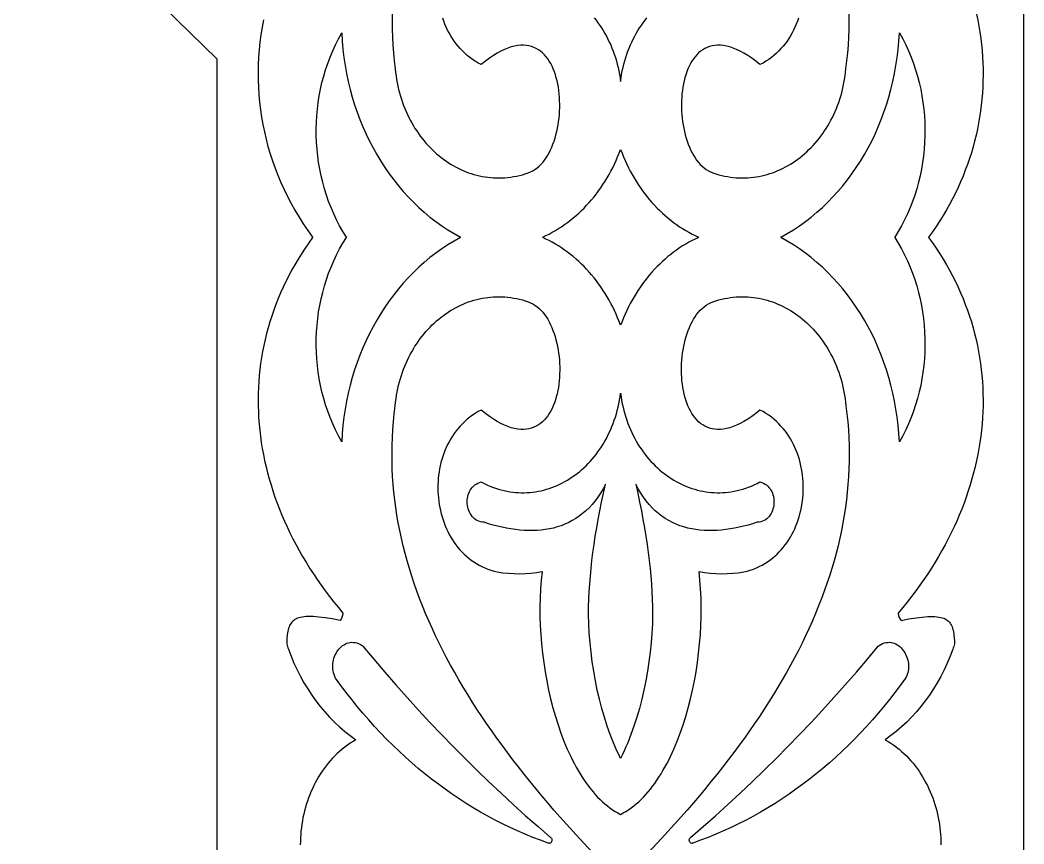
# Model space of a CAD drawing. Extents: x -335 to 335, y -262 to 262.
# Drawn here: x 185.4 to 285, y -60.1 to 21.5 of the extents above; entities that cross this region are included whole.
import ezdxf

# ---------------------------------------------------------------- set-up
doc = ezdxf.new("R2010")
doc.units = 0
doc.layers.add('LAYER_1', color=18, linetype='CONTINUOUS')

msp = doc.modelspace()

# ---------------------------------------------------------------- linework, layer by layer
at = {"layer": 'LAYER_1'}
for points in [[(185.59, 148.269), (119.669, 212.5), (-285, 212.5), (-285, -212.5), (285, -212.5), (285, 49.824), (192.783, 141.45)], [(-205, 132.5), (-205, -132.5), (205, -132.5), (205, 17.661), (87.139, 132.5)], [(217.797, -0.001), (217.807, 0.017), (217.461, 0.579), (217.136, 1.153), (216.832, 1.739), (216.549, 2.336), (216.288, 2.942), (216.048, 3.557), (215.829, 4.181), (215.631, 4.813), (215.455, 5.451), (215.3, 6.095), (215.166, 6.745), (215.054, 7.399), (214.963, 8.057), (214.894, 8.718), (214.846, 9.382), (214.82, 10.047), (214.815, 10.712), (214.832, 11.378), (214.87, 12.043), (214.93, 12.706), (215.012, 13.367), (215.115, 14.025), (215.24, 14.679), (215.387, 15.329), (215.555, 15.973), (215.745, 16.611), (215.957, 17.243), (216.191, 17.866), (216.447, 18.482), (216.725, 19.088), (217.024, 19.684), (217.346, 20.27), (217.396, 19.447), (217.469, 18.63), (217.566, 17.82), (217.687, 17.017), (217.83, 16.223), (217.996, 15.438), (218.184, 14.662), (218.395, 13.897), (218.626, 13.141), (218.879, 12.397), (219.153, 11.665), (219.447, 10.945), (219.762, 10.238), (220.096, 9.544), (220.45, 8.864), (220.823, 8.199), (221.215, 7.549), (221.625, 6.915), (222.054, 6.297), (222.5, 5.697), (222.963, 5.113), (223.444, 4.548), (223.942, 4.001), (224.456, 3.474), (224.985, 2.966), (225.531, 2.479), (226.092, 2.013), (226.668, 1.568), (227.259, 1.146), (227.864, 0.746), (228.483, 0.369), (229.116, 0.017), (229.086, -0.001), (229.116, -0.019), (228.483, -0.371), (227.864, -0.748), (227.259, -1.148), (226.668, -1.57), (226.092, -2.015), (225.531, -2.481), (224.985, -2.968), (224.456, -3.476), (223.942, -4.003), (223.444, -4.55), (222.963, -5.115), (222.5, -5.699), (222.054, -6.299), (221.625, -6.917), (221.215, -7.551), (220.823, -8.201), (220.45, -8.866), (220.096, -9.546), (219.762, -10.24), (219.447, -10.947), (219.153, -11.667), (218.879, -12.399), (218.626, -13.143), (218.395, -13.899), (218.184, -14.664), (217.996, -15.44), (217.83, -16.225), (217.687, -17.019), (217.566, -17.822), (217.469, -18.632), (217.396, -19.449), (217.346, -20.272), (217.024, -19.686), (216.725, -19.09), (216.447, -18.484), (216.191, -17.868), (215.957, -17.245), (215.745, -16.613), (215.555, -15.975), (215.387, -15.331), (215.24, -14.681), (215.115, -14.027), (215.012, -13.369), (214.93, -12.708), (214.87, -12.045), (214.832, -11.38), (214.815, -10.714), (214.82, -10.049), (214.846, -9.384), (214.894, -8.72), (214.963, -8.059), (215.054, -7.401), (215.166, -6.747), (215.3, -6.097), (215.455, -5.453), (215.631, -4.815), (215.829, -4.183), (216.048, -3.559), (216.288, -2.944), (216.549, -2.338), (216.832, -1.741), (217.136, -1.155), (217.461, -0.581), (217.807, -0.019)], [(260.914, -0.001), (260.884, 0.017), (261.517, 0.369), (262.136, 0.746), (262.741, 1.146), (263.332, 1.568), (263.908, 2.013), (264.469, 2.479), (265.015, 2.966), (265.544, 3.474), (266.058, 4.001), (266.556, 4.548), (267.037, 5.113), (267.5, 5.697), (267.946, 6.297), (268.375, 6.915), (268.785, 7.549), (269.177, 8.199), (269.55, 8.864), (269.904, 9.544), (270.238, 10.238), (270.553, 10.945), (270.847, 11.665), (271.121, 12.397), (271.374, 13.141), (271.605, 13.897), (271.816, 14.662), (272.004, 15.438), (272.17, 16.223), (272.313, 17.017), (272.434, 17.82), (272.531, 18.63), (272.604, 19.447), (272.654, 20.27), (272.976, 19.684), (273.275, 19.088), (273.553, 18.482), (273.809, 17.866), (274.043, 17.243), (274.255, 16.611), (274.445, 15.973), (274.613, 15.329), (274.76, 14.679), (274.885, 14.025), (274.988, 13.367), (275.07, 12.706), (275.13, 12.043), (275.168, 11.378), (275.185, 10.712), (275.18, 10.047), (275.154, 9.382), (275.106, 8.718), (275.037, 8.057), (274.946, 7.399), (274.834, 6.745), (274.7, 6.095), (274.545, 5.451), (274.369, 4.813), (274.171, 4.181), (273.952, 3.557), (273.712, 2.942), (273.451, 2.336), (273.168, 1.739), (272.864, 1.153), (272.539, 0.579), (272.193, 0.017), (272.203, -0.001), (272.193, -0.019), (272.539, -0.581), (272.864, -1.155), (273.168, -1.741), (273.451, -2.338), (273.712, -2.944), (273.952, -3.559), (274.171, -4.183), (274.369, -4.815), (274.545, -5.453), (274.7, -6.097), (274.834, -6.747), (274.946, -7.401), (275.037, -8.059), (275.106, -8.72), (275.154, -9.384), (275.18, -10.049), (275.185, -10.714), (275.168, -11.38), (275.13, -12.045), (275.07, -12.708), (274.988, -13.369), (274.885, -14.027), (274.76, -14.681), (274.613, -15.331), (274.445, -15.975), (274.255, -16.613), (274.043, -17.245), (273.809, -17.868), (273.553, -18.484), (273.275, -19.09), (272.976, -19.686), (272.654, -20.272), (272.604, -19.449), (272.531, -18.632), (272.434, -17.822), (272.313, -17.019), (272.17, -16.225), (272.004, -15.44), (271.816, -14.664), (271.605, -13.899), (271.374, -13.143), (271.121, -12.399), (270.847, -11.667), (270.553, -10.947), (270.238, -10.24), (269.904, -9.546), (269.55, -8.866), (269.177, -8.201), (268.785, -7.551), (268.375, -6.917), (267.946, -6.299), (267.5, -5.699), (267.037, -5.115), (266.556, -4.55), (266.058, -4.003), (265.544, -3.476), (265.015, -2.968), (264.469, -2.481), (263.908, -2.015), (263.332, -1.57), (262.741, -1.148), (262.136, -0.748), (261.517, -0.371), (260.884, -0.019)], [(237.31, -0.001), (237.275, 0.017), (237.598, 0.167), (237.917, 0.326), (238.231, 0.495), (238.542, 0.672), (238.847, 0.858), (239.149, 1.053), (239.445, 1.256), (239.737, 1.468), (240.024, 1.687), (240.306, 1.915), (240.583, 2.151), (240.854, 2.394), (241.12, 2.646), (241.381, 2.905), (241.636, 3.171), (241.885, 3.444), (242.128, 3.725), (242.366, 4.013), (242.597, 4.308), (242.822, 4.609), (243.041, 4.917), (243.254, 5.232), (243.46, 5.553), (243.659, 5.881), (243.852, 6.214), (244.037, 6.554), (244.216, 6.899), (244.387, 7.25), (244.552, 7.607), (244.709, 7.969), (244.858, 8.337), (245, 8.709), (245.142, 8.337), (245.291, 7.969), (245.448, 7.607), (245.613, 7.25), (245.784, 6.899), (245.963, 6.554), (246.148, 6.214), (246.341, 5.881), (246.54, 5.553), (246.746, 5.232), (246.959, 4.917), (247.178, 4.609), (247.403, 4.308), (247.634, 4.013), (247.872, 3.725), (248.115, 3.444), (248.364, 3.171), (248.619, 2.905), (248.88, 2.646), (249.146, 2.394), (249.417, 2.151), (249.694, 1.915), (249.976, 1.687), (250.263, 1.468), (250.555, 1.256), (250.851, 1.053), (251.153, 0.858), (251.458, 0.672), (251.769, 0.495), (252.083, 0.326), (252.402, 0.167), (252.725, 0.017), (252.69, -0.001), (252.725, -0.019), (252.402, -0.169), (252.083, -0.328), (251.769, -0.497), (251.458, -0.674), (251.153, -0.86), (250.851, -1.055), (250.555, -1.258), (250.263, -1.47), (249.976, -1.689), (249.694, -1.917), (249.417, -2.153), (249.146, -2.396), (248.88, -2.648), (248.619, -2.907), (248.364, -3.173), (248.115, -3.446), (247.872, -3.727), (247.634, -4.015), (247.403, -4.31), (247.178, -4.611), (246.959, -4.919), (246.746, -5.234), (246.54, -5.555), (246.341, -5.883), (246.148, -6.216), (245.963, -6.556), (245.784, -6.901), (245.613, -7.252), (245.448, -7.609), (245.291, -7.971), (245.142, -8.339), (245, -8.711), (244.858, -8.339), (244.709, -7.971), (244.552, -7.609), (244.387, -7.252), (244.216, -6.901), (244.037, -6.556), (243.852, -6.216), (243.659, -5.883), (243.46, -5.555), (243.254, -5.234), (243.041, -4.919), (242.822, -4.611), (242.597, -4.31), (242.366, -4.015), (242.128, -3.727), (241.885, -3.446), (241.636, -3.173), (241.381, -2.907), (241.12, -2.648), (240.854, -2.396), (240.583, -2.153), (240.306, -1.917), (240.024, -1.689), (239.737, -1.47), (239.445, -1.258), (239.149, -1.055), (238.847, -0.86), (238.542, -0.674), (238.231, -0.497), (237.917, -0.328), (237.598, -0.169), (237.275, -0.019)], [(258.817, -24.247), (258.999, -24.298), (259.168, -24.367), (259.323, -24.45), (259.466, -24.547), (259.596, -24.658), (259.713, -24.78), (259.818, -24.913), (259.91, -25.055), (259.989, -25.206), (260.056, -25.363), (260.111, -25.527), (260.153, -25.695), (260.183, -25.867), (260.201, -26.041), (260.207, -26.216), (260.2, -26.391), (260.182, -26.566), (260.153, -26.738), (260.111, -26.906), (260.058, -27.07), (259.993, -27.228), (259.917, -27.379), (259.829, -27.522), (259.73, -27.655), (259.62, -27.778), (259.499, -27.889), (259.366, -27.988), (259.223, -28.072), (259.069, -28.141), (258.904, -28.194), (258.728, -28.23), (258.541, -28.246), (258.093, -28.386), (257.646, -28.514), (257.2, -28.63), (256.755, -28.733), (256.311, -28.824), (255.87, -28.901), (255.431, -28.964), (254.995, -29.012), (254.563, -29.045), (254.134, -29.062), (253.709, -29.064), (253.289, -29.049), (252.874, -29.016), (252.465, -28.966), (252.061, -28.898), (251.664, -28.812), (251.273, -28.706), (250.89, -28.581), (250.514, -28.435), (250.146, -28.269), (249.786, -28.081), (249.435, -27.872), (249.093, -27.641), (248.761, -27.387), (248.439, -27.11), (248.127, -26.809), (247.827, -26.484), (247.537, -26.134), (247.259, -25.759), (246.994, -25.358), (246.74, -24.931), (246.5, -24.478), (246.7, -25.374), (246.886, -26.254), (247.06, -27.118), (247.221, -27.967), (247.369, -28.803), (247.505, -29.626), (247.628, -30.438), (247.738, -31.239), (247.836, -32.03), (247.922, -32.813), (247.995, -33.588), (248.056, -34.356), (248.105, -35.119), (248.142, -35.877), (248.167, -36.631), (248.18, -37.383), (248.155, -38.312), (248.105, -39.249), (248.031, -40.19), (247.933, -41.133), (247.812, -42.076), (247.667, -43.016), (247.499, -43.949), (247.308, -44.874), (247.095, -45.788), (246.86, -46.688), (246.603, -47.572), (246.324, -48.436), (246.024, -49.278), (245.703, -50.095), (245.535, -50.494), (245.362, -50.885), (245.183, -51.269), (245, -51.645), (244.817, -51.269), (244.638, -50.885), (244.465, -50.494), (244.297, -50.095), (243.976, -49.278), (243.676, -48.436), (243.397, -47.572), (243.14, -46.688), (242.905, -45.788), (242.692, -44.874), (242.501, -43.949), (242.333, -43.016), (242.188, -42.076), (242.067, -41.133), (241.969, -40.19), (241.895, -39.249), (241.845, -38.312), (241.82, -37.383), (241.833, -36.631), (241.858, -35.877), (241.895, -35.119), (241.944, -34.356), (242.005, -33.588), (242.078, -32.813), (242.164, -32.03), (242.262, -31.239), (242.372, -30.438), (242.495, -29.626), (242.631, -28.803), (242.779, -27.967), (242.94, -27.118), (243.114, -26.254), (243.3, -25.374), (243.5, -24.478), (243.26, -24.931), (243.006, -25.358), (242.741, -25.759), (242.463, -26.134), (242.173, -26.484), (241.873, -26.809), (241.561, -27.11), (241.239, -27.387), (240.907, -27.641), (240.565, -27.872), (240.214, -28.081), (239.854, -28.269), (239.486, -28.435), (239.11, -28.581), (238.727, -28.706), (238.336, -28.812), (237.939, -28.898), (237.535, -28.966), (237.126, -29.016), (236.711, -29.049), (236.291, -29.064), (235.866, -29.062), (235.437, -29.045), (235.005, -29.012), (234.569, -28.964), (234.13, -28.901), (233.689, -28.824), (233.245, -28.733), (232.8, -28.63), (232.354, -28.514), (231.907, -28.386), (231.459, -28.246), (231.272, -28.23), (231.096, -28.194), (230.931, -28.141), (230.777, -28.072), (230.634, -27.988), (230.501, -27.889), (230.38, -27.778), (230.27, -27.655), (230.171, -27.522), (230.083, -27.379), (230.007, -27.228), (229.942, -27.07), (229.889, -26.906), (229.847, -26.738), (229.818, -26.566), (229.8, -26.391), (229.793, -26.216), (229.799, -26.041), (229.817, -25.867), (229.847, -25.695), (229.889, -25.527), (229.944, -25.363), (230.011, -25.206), (230.09, -25.055), (230.182, -24.913), (230.287, -24.78), (230.404, -24.658), (230.534, -24.547), (230.677, -24.45), (230.832, -24.367), (231.001, -24.298), (231.183, -24.247), (231.463, -24.392), (231.744, -24.527), (232.026, -24.651), (232.309, -24.764), (232.592, -24.866), (232.877, -24.957), (233.162, -25.038), (233.447, -25.108), (233.732, -25.168), (234.017, -25.218), (234.302, -25.257), (234.587, -25.286), (234.871, -25.306), (235.155, -25.315), (235.438, -25.315), (235.72, -25.305), (236, -25.286), (236.28, -25.257), (236.558, -25.218), (236.834, -25.171), (237.109, -25.114), (237.382, -25.048), (237.652, -24.973), (237.921, -24.89), (238.187, -24.797), (238.45, -24.696), (238.711, -24.587), (238.969, -24.468), (239.224, -24.342), (239.475, -24.207), (239.723, -24.064), (239.968, -23.914), (240.209, -23.755), (240.447, -23.588), (240.68, -23.414), (240.909, -23.231), (241.134, -23.042), (241.355, -22.845), (241.57, -22.64), (241.781, -22.429), (241.987, -22.21), (242.188, -21.984), (242.384, -21.751), (242.575, -21.511), (242.759, -21.265), (242.938, -21.012), (243.111, -20.753), (243.279, -20.487), (243.439, -20.214), (243.594, -19.936), (243.742, -19.651), (243.883, -19.36), (244.018, -19.064), (244.145, -18.761), (244.266, -18.453), (244.379, -18.139), (244.484, -17.82), (244.582, -17.495), (244.672, -17.165), (244.754, -16.83), (244.828, -16.49), (244.894, -16.144), (244.951, -15.794), (245, -15.439), (245.049, -15.794), (245.106, -16.144), (245.172, -16.49), (245.246, -16.83), (245.328, -17.165), (245.418, -17.495), (245.516, -17.82), (245.621, -18.139), (245.734, -18.453), (245.855, -18.761), (245.982, -19.064), (246.117, -19.36), (246.258, -19.651), (246.406, -19.936), (246.561, -20.214), (246.721, -20.487), (246.889, -20.753), (247.062, -21.012), (247.241, -21.265), (247.425, -21.511), (247.616, -21.751), (247.812, -21.984), (248.013, -22.21), (248.219, -22.429), (248.43, -22.64), (248.645, -22.845), (248.866, -23.042), (249.091, -23.231), (249.32, -23.414), (249.553, -23.588), (249.791, -23.755), (250.032, -23.914), (250.277, -24.064), (250.525, -24.207), (250.776, -24.342), (251.031, -24.468), (251.289, -24.587), (251.55, -24.696), (251.813, -24.797), (252.079, -24.89), (252.348, -24.973), (252.618, -25.048), (252.891, -25.114), (253.166, -25.171), (253.442, -25.218), (253.72, -25.257), (254, -25.286), (254.28, -25.305), (254.562, -25.315), (254.845, -25.315), (255.129, -25.306), (255.413, -25.286), (255.698, -25.257), (255.983, -25.218), (256.268, -25.168), (256.553, -25.108), (256.838, -25.038), (257.123, -24.957), (257.408, -24.866), (257.691, -24.764), (257.974, -24.651), (258.256, -24.527), (258.537, -24.392)], [(238.062, -59.482), (238.108, -59.522), (238.144, -59.568), (238.169, -59.617), (238.185, -59.67), (238.192, -59.725), (238.19, -59.78), (238.181, -59.833), (238.165, -59.884), (238.141, -59.932), (238.112, -59.974), (238.076, -60.01), (238.036, -60.038), (237.991, -60.057), (237.942, -60.065), (237.89, -60.062), (237.834, -60.045), (237.064, -59.766), (236.298, -59.471), (235.539, -59.16), (234.785, -58.832), (234.037, -58.489), (233.295, -58.13), (232.56, -57.755), (231.831, -57.364), (231.109, -56.959), (230.394, -56.538), (229.686, -56.102), (228.985, -55.65), (228.291, -55.185), (227.605, -54.704), (226.927, -54.209), (226.257, -53.699), (225.594, -53.175), (224.94, -52.636), (224.294, -52.084), (223.657, -51.518), (223.028, -50.938), (222.408, -50.344), (221.798, -49.736), (221.196, -49.116), (220.604, -48.482), (220.022, -47.834), (219.449, -47.174), (218.886, -46.501), (218.334, -45.815), (217.791, -45.117), (217.259, -44.406), (216.737, -43.682), (216.653, -43.513), (216.583, -43.339), (216.529, -43.162), (216.489, -42.982), (216.462, -42.801), (216.45, -42.618), (216.45, -42.436), (216.463, -42.254), (216.489, -42.075), (216.525, -41.898), (216.574, -41.724), (216.633, -41.555), (216.702, -41.391), (216.781, -41.233), (216.869, -41.083), (216.967, -40.94), (217.073, -40.806), (217.187, -40.682), (217.308, -40.568), (217.437, -40.466), (217.573, -40.376), (217.714, -40.299), (217.862, -40.237), (218.014, -40.189), (218.172, -40.157), (218.334, -40.142), (218.5, -40.144), (218.669, -40.165), (218.841, -40.205), (219.016, -40.265), (219.193, -40.347), (219.372, -40.45), (219.451, -40.526), (220.529, -41.821), (221.62, -43.102), (222.722, -44.369), (223.836, -45.621), (224.961, -46.859), (226.097, -48.082), (227.245, -49.29), (228.404, -50.483), (229.573, -51.662), (230.754, -52.825), (231.946, -53.973), (233.148, -55.106), (234.361, -56.223), (235.584, -57.325), (236.818, -58.411)], [(270.628, -40.45), (270.807, -40.347), (270.984, -40.265), (271.159, -40.205), (271.331, -40.165), (271.5, -40.144), (271.666, -40.142), (271.828, -40.157), (271.986, -40.189), (272.138, -40.237), (272.286, -40.299), (272.427, -40.376), (272.563, -40.466), (272.692, -40.568), (272.813, -40.682), (272.927, -40.806), (273.033, -40.94), (273.131, -41.083), (273.219, -41.233), (273.298, -41.391), (273.367, -41.555), (273.426, -41.724), (273.475, -41.898), (273.511, -42.075), (273.537, -42.254), (273.55, -42.436), (273.55, -42.618), (273.538, -42.801), (273.511, -42.982), (273.471, -43.162), (273.417, -43.339), (273.347, -43.513), (273.263, -43.682), (272.741, -44.406), (272.209, -45.117), (271.666, -45.815), (271.114, -46.501), (270.551, -47.174), (269.978, -47.834), (269.396, -48.482), (268.804, -49.116), (268.202, -49.736), (267.592, -50.344), (266.972, -50.938), (266.343, -51.518), (265.706, -52.084), (265.06, -52.636), (264.406, -53.175), (263.743, -53.699), (263.073, -54.209), (262.395, -54.704), (261.709, -55.185), (261.015, -55.65), (260.314, -56.102), (259.606, -56.538), (258.891, -56.959), (258.169, -57.364), (257.44, -57.755), (256.705, -58.13), (255.963, -58.489), (255.215, -58.832), (254.461, -59.16), (253.702, -59.471), (252.936, -59.766), (252.166, -60.045), (252.11, -60.062), (252.058, -60.065), (252.009, -60.057), (251.964, -60.038), (251.924, -60.01), (251.888, -59.974), (251.859, -59.932), (251.835, -59.884), (251.819, -59.833), (251.81, -59.78), (251.808, -59.725), (251.815, -59.67), (251.831, -59.617), (251.856, -59.568), (251.892, -59.522), (251.938, -59.482), (253.182, -58.411), (254.416, -57.325), (255.639, -56.223), (256.852, -55.106), (258.054, -53.973), (259.246, -52.825), (260.427, -51.662), (261.596, -50.483), (262.755, -49.29), (263.903, -48.082), (265.039, -46.859), (266.164, -45.621), (267.278, -44.369), (268.38, -43.102), (269.471, -41.821), (270.549, -40.526)]]:
    msp.add_lwpolyline(points, close=True, dxfattribs=at)
for points in [[(222.336, 22.171), (222.331, 21.395), (222.341, 20.617), (222.369, 19.837), (222.413, 19.055), (222.474, 18.27), (222.551, 17.483), (222.646, 16.694), (222.683, 16.344), (222.729, 15.997), (222.782, 15.655), (222.844, 15.316), (222.913, 14.982), (222.989, 14.652), (223.073, 14.326), (223.164, 14.005), (223.263, 13.689), (223.368, 13.377), (223.48, 13.07), (223.599, 12.768), (223.725, 12.471), (223.857, 12.179), (223.996, 11.892), (224.14, 11.611), (224.291, 11.335), (224.448, 11.065), (224.611, 10.8), (224.779, 10.541), (224.953, 10.288), (225.133, 10.041), (225.318, 9.799), (225.507, 9.564), (225.702, 9.336), (225.902, 9.113), (226.107, 8.897), (226.316, 8.688), (226.53, 8.485), (226.748, 8.289), (226.971, 8.1), (227.198, 7.918), (227.428, 7.743), (227.663, 7.575), (227.901, 7.414), (228.143, 7.261), (228.388, 7.116), (228.637, 6.977), (228.889, 6.847), (229.144, 6.724), (229.402, 6.61), (229.662, 6.503), (229.926, 6.404), (230.192, 6.314), (230.46, 6.232), (230.73, 6.158), (231.003, 6.093), (231.278, 6.036), (231.555, 5.989), (231.833, 5.95), (232.113, 5.92), (232.395, 5.899), (232.678, 5.887), (232.962, 5.884), (233.247, 5.891), (233.533, 5.907), (233.82, 5.932), (234.108, 5.968), (234.396, 6.013), (234.685, 6.068), (234.974, 6.133), (235.264, 6.207), (235.553, 6.293), (235.842, 6.388), (236.074, 6.479), (236.297, 6.591), (236.511, 6.723), (236.717, 6.873), (236.915, 7.042), (237.104, 7.228), (237.284, 7.431), (237.455, 7.648), (237.617, 7.88), (237.771, 8.126), (237.915, 8.385), (238.051, 8.656), (238.177, 8.937), (238.294, 9.229), (238.402, 9.53), (238.501, 9.839), (238.59, 10.155), (238.67, 10.478), (238.74, 10.807), (238.801, 11.141), (238.853, 11.479), (238.895, 11.819), (238.927, 12.162), (238.949, 12.506), (238.962, 12.85), (238.964, 13.194), (238.957, 13.536), (238.94, 13.876), (238.913, 14.213), (238.875, 14.546), (238.828, 14.874), (238.77, 15.196), (238.702, 15.511), (238.624, 15.819), (238.535, 16.118), (238.436, 16.408), (238.326, 16.687), (238.206, 16.955), (238.075, 17.212), (237.933, 17.455), (237.781, 17.685), (237.618, 17.899), (237.444, 18.099), (237.259, 18.282), (237.063, 18.447), (236.856, 18.594), (236.638, 18.722), (236.408, 18.83), (236.168, 18.917), (235.916, 18.983), (235.653, 19.025), (235.378, 19.045), (235.093, 19.039), (234.795, 19.009), (234.486, 18.952), (234.165, 18.868), (233.833, 18.756), (233.489, 18.615), (233.133, 18.444), (232.765, 18.243), (232.385, 18.01), (231.993, 17.745), (231.589, 17.446), (231.174, 17.114), (230.875, 17.276), (230.588, 17.45), (230.312, 17.635), (230.047, 17.83), (229.793, 18.034), (229.55, 18.248), (229.318, 18.472), (229.096, 18.703), (228.885, 18.944), (228.686, 19.192), (228.496, 19.447), (228.318, 19.71), (228.15, 19.979), (227.993, 20.255), (227.846, 20.536), (227.71, 20.823), (227.584, 21.115), (227.469, 21.411), (227.364, 21.712)], [(262.636, 21.712), (262.531, 21.411), (262.416, 21.115), (262.29, 20.823), (262.154, 20.536), (262.007, 20.255), (261.85, 19.979), (261.682, 19.71), (261.504, 19.447), (261.314, 19.192), (261.115, 18.944), (260.904, 18.703), (260.682, 18.472), (260.45, 18.248), (260.207, 18.034), (259.953, 17.83), (259.688, 17.635), (259.412, 17.45), (259.125, 17.276), (258.826, 17.114), (258.411, 17.446), (258.007, 17.745), (257.615, 18.01), (257.235, 18.243), (256.867, 18.444), (256.511, 18.615), (256.167, 18.756), (255.835, 18.868), (255.514, 18.952), (255.205, 19.009), (254.907, 19.039), (254.622, 19.045), (254.347, 19.025), (254.084, 18.983), (253.832, 18.917), (253.592, 18.83), (253.362, 18.722), (253.144, 18.594), (252.937, 18.447), (252.741, 18.282), (252.556, 18.099), (252.382, 17.899), (252.219, 17.685), (252.067, 17.455), (251.925, 17.212), (251.794, 16.955), (251.674, 16.687), (251.564, 16.408), (251.465, 16.118), (251.376, 15.819), (251.298, 15.511), (251.23, 15.196), (251.172, 14.874), (251.125, 14.546), (251.087, 14.213), (251.06, 13.876), (251.043, 13.536), (251.036, 13.194), (251.038, 12.85), (251.051, 12.506), (251.073, 12.162), (251.105, 11.819), (251.147, 11.479), (251.199, 11.141), (251.26, 10.807), (251.33, 10.478), (251.41, 10.155), (251.499, 9.839), (251.598, 9.53), (251.706, 9.229), (251.823, 8.937), (251.949, 8.656), (252.085, 8.385), (252.229, 8.126), (252.383, 7.88), (252.545, 7.648), (252.716, 7.431), (252.896, 7.228), (253.085, 7.042), (253.283, 6.873), (253.489, 6.723), (253.703, 6.591), (253.926, 6.479), (254.158, 6.388), (254.447, 6.293), (254.736, 6.207), (255.026, 6.133), (255.315, 6.068), (255.604, 6.013), (255.892, 5.968), (256.18, 5.932), (256.467, 5.907), (256.753, 5.891), (257.038, 5.884), (257.322, 5.887), (257.605, 5.899), (257.887, 5.92), (258.167, 5.95), (258.445, 5.989), (258.722, 6.036), (258.997, 6.093), (259.27, 6.158), (259.54, 6.232), (259.808, 6.314), (260.074, 6.404), (260.338, 6.503), (260.598, 6.61), (260.856, 6.724), (261.111, 6.847), (261.363, 6.977), (261.612, 7.116), (261.857, 7.261), (262.099, 7.414), (262.337, 7.575), (262.572, 7.743), (262.802, 7.918), (263.029, 8.1), (263.252, 8.289), (263.47, 8.485), (263.684, 8.688), (263.893, 8.897), (264.098, 9.113), (264.298, 9.336), (264.493, 9.564), (264.682, 9.799), (264.867, 10.041), (265.047, 10.288), (265.221, 10.541), (265.389, 10.8), (265.552, 11.065), (265.709, 11.335), (265.86, 11.611), (266.004, 11.892), (266.143, 12.179), (266.275, 12.471), (266.401, 12.768), (266.52, 13.07), (266.632, 13.377), (266.737, 13.689), (266.836, 14.005), (266.927, 14.326), (267.011, 14.652), (267.087, 14.982), (267.156, 15.316), (267.218, 15.655), (267.271, 15.997), (267.317, 16.344), (267.354, 16.694), (267.449, 17.483), (267.526, 18.27), (267.587, 19.055), (267.631, 19.837), (267.659, 20.617), (267.669, 21.395), (267.664, 22.171)], [(280.298, 22.133), (280.423, 21.529), (280.534, 20.925), (280.633, 20.321), (280.718, 19.717), (280.789, 19.112), (280.848, 18.508), (280.893, 17.904), (280.925, 17.3), (280.944, 16.697), (280.949, 16.095), (280.94, 15.493), (280.919, 14.892), (280.884, 14.292), (280.835, 13.694), (280.773, 13.096), (280.697, 12.5), (280.608, 11.906), (280.505, 11.313), (280.388, 10.722), (280.258, 10.133), (280.114, 9.546), (279.957, 8.962), (279.785, 8.38), (279.6, 7.8), (279.401, 7.223), (279.189, 6.648), (278.962, 6.077), (278.722, 5.508), (278.467, 4.943), (278.199, 4.38), (277.917, 3.822), (277.62, 3.266), (277.31, 2.715), (276.986, 2.167), (276.647, 1.623), (276.295, 1.083), (275.928, 0.548), (275.547, 0.016), (275.559, -0.001), (275.547, -0.019), (275.928, -0.55), (276.295, -1.086), (276.647, -1.625), (276.986, -2.169), (277.31, -2.717), (277.62, -3.269), (277.917, -3.824), (278.199, -4.383), (278.467, -4.945), (278.722, -5.51), (278.962, -6.079), (279.189, -6.65), (279.401, -7.225), (279.6, -7.802), (279.785, -8.382), (279.957, -8.964), (280.114, -9.549), (280.258, -10.136), (280.388, -10.724), (280.505, -11.315), (280.608, -11.908), (280.697, -12.502), (280.773, -13.098), (280.835, -13.696), (280.884, -14.294), (280.919, -14.894), (280.94, -15.495), (280.949, -16.097), (280.944, -16.699), (280.925, -17.303), (280.893, -17.906), (280.848, -18.51), (280.789, -19.115), (280.718, -19.719), (280.633, -20.323), (280.534, -20.928), (280.423, -21.532), (280.298, -22.135), (280.161, -22.738), (280.01, -23.341), (279.846, -23.942), (279.669, -24.543), (279.479, -25.142), (279.276, -25.74), (279.06, -26.337), (278.831, -26.933), (278.589, -27.527), (278.335, -28.119), (278.067, -28.709), (277.787, -29.297), (277.494, -29.884), (277.188, -30.468), (276.869, -31.049), (276.538, -31.628), (276.194, -32.205), (275.837, -32.778), (275.468, -33.349), (275.086, -33.916), (274.691, -34.481), (274.284, -35.042), (273.865, -35.6), (273.433, -36.154), (272.988, -36.704), (272.531, -37.251), (272.575, -37.472), (272.639, -37.665), (272.721, -37.832), (272.82, -37.974), (273.602, -37.828), (274.302, -37.717), (274.925, -37.639), (275.476, -37.595), (275.726, -37.586), (275.959, -37.585), (276.176, -37.593), (276.378, -37.61), (276.566, -37.635), (276.739, -37.668), (276.898, -37.711), (277.045, -37.761), (277.179, -37.821), (277.302, -37.889), (277.413, -37.966), (277.513, -38.051), (277.603, -38.145), (277.684, -38.248), (277.756, -38.36), (277.819, -38.48), (277.875, -38.609), (277.923, -38.747), (277.964, -38.894), (278, -39.049), (278.054, -39.386), (278.091, -39.758), (278.108, -39.891), (278.114, -40.026), (278.111, -40.16), (278.099, -40.295), (278.076, -40.428), (278.042, -40.559), (277.999, -40.687), (277.944, -40.812), (277.681, -41.511), (277.394, -42.195), (277.085, -42.864), (276.754, -43.516), (276.401, -44.151), (276.027, -44.767), (275.633, -45.365), (275.219, -45.944), (274.785, -46.502), (274.332, -47.04), (273.861, -47.556), (273.372, -48.05), (272.865, -48.521), (272.342, -48.969), (271.802, -49.392), (271.247, -49.79), (271.535, -49.962), (271.815, -50.144), (272.088, -50.333), (272.354, -50.531), (272.612, -50.738), (272.862, -50.952), (273.106, -51.174), (273.341, -51.403), (273.569, -51.639), (273.79, -51.883), (274.003, -52.133), (274.208, -52.39), (274.405, -52.653), (274.595, -52.921), (274.777, -53.196), (274.952, -53.476), (275.118, -53.762), (275.277, -54.052), (275.428, -54.347), (275.57, -54.647), (275.705, -54.951), (275.833, -55.259), (275.952, -55.571), (276.063, -55.887), (276.166, -56.206), (276.261, -56.528), (276.348, -56.853), (276.426, -57.18), (276.497, -57.51), (276.559, -57.842), (276.614, -58.176), (276.659, -58.512), (276.697, -58.849), (276.726, -59.187), (276.747, -59.526), (276.76, -59.866), (276.764, -60.207)], [(209.587, 21.571), (209.45, 20.825), (209.333, 20.079), (209.236, 19.332), (209.16, 18.585), (209.104, 17.839), (209.068, 17.093), (209.052, 16.348), (209.058, 15.604), (209.083, 14.862), (209.129, 14.121), (209.196, 13.382), (209.284, 12.645), (209.392, 11.91), (209.521, 11.178), (209.671, 10.449), (209.841, 9.722), (210.033, 9), (210.245, 8.28), (210.479, 7.565), (210.734, 6.853), (211.01, 6.146), (211.307, 5.443), (211.625, 4.746), (211.965, 4.053), (212.326, 3.365), (212.708, 2.684), (213.112, 2.008), (213.537, 1.338), (213.984, 0.674), (214.453, 0.017), (214.441, -0.001), (214.453, -0.019), (214.072, -0.55), (213.705, -1.086), (213.353, -1.625), (213.014, -2.169), (212.69, -2.717), (212.38, -3.269), (212.083, -3.824), (211.801, -4.383), (211.533, -4.945), (211.278, -5.51), (211.038, -6.079), (210.811, -6.65), (210.599, -7.225), (210.4, -7.802), (210.215, -8.382), (210.043, -8.964), (209.886, -9.549), (209.742, -10.136), (209.612, -10.724), (209.495, -11.315), (209.392, -11.908), (209.303, -12.502), (209.227, -13.098), (209.165, -13.696), (209.116, -14.294), (209.081, -14.894), (209.06, -15.495), (209.051, -16.097), (209.056, -16.699), (209.075, -17.303), (209.107, -17.906), (209.152, -18.51), (209.211, -19.115), (209.282, -19.719), (209.367, -20.323), (209.466, -20.928), (209.577, -21.532), (209.702, -22.135), (209.839, -22.738), (209.99, -23.341), (210.154, -23.942), (210.331, -24.543), (210.521, -25.142), (210.724, -25.74), (210.94, -26.337), (211.169, -26.933), (211.411, -27.527), (211.665, -28.119), (211.933, -28.709), (212.213, -29.297), (212.506, -29.884), (212.812, -30.468), (213.131, -31.049), (213.462, -31.628), (213.806, -32.205), (214.163, -32.778), (214.532, -33.349), (214.914, -33.916), (215.309, -34.481), (215.716, -35.042), (216.135, -35.6), (216.567, -36.154), (217.012, -36.704), (217.469, -37.251), (217.425, -37.472), (217.361, -37.665), (217.279, -37.832), (217.18, -37.974), (216.398, -37.828), (215.698, -37.717), (215.075, -37.639), (214.524, -37.595), (214.274, -37.586), (214.041, -37.585), (213.824, -37.593), (213.622, -37.61), (213.434, -37.635), (213.261, -37.668), (213.102, -37.711), (212.955, -37.761), (212.821, -37.821), (212.698, -37.889), (212.587, -37.966), (212.487, -38.051), (212.397, -38.145), (212.316, -38.248), (212.244, -38.36), (212.181, -38.48), (212.125, -38.609), (212.077, -38.747), (212.036, -38.894), (212, -39.049), (211.946, -39.386), (211.909, -39.758), (211.892, -39.891), (211.886, -40.026), (211.889, -40.16), (211.901, -40.295), (211.924, -40.428), (211.958, -40.559), (212.001, -40.687), (212.056, -40.812), (212.319, -41.511), (212.606, -42.195), (212.915, -42.864), (213.246, -43.516), (213.599, -44.151), (213.973, -44.767), (214.367, -45.365), (214.781, -45.944), (215.215, -46.502), (215.668, -47.04), (216.139, -47.556), (216.628, -48.05), (217.135, -48.521), (217.658, -48.969), (218.198, -49.392), (218.753, -49.79), (218.465, -49.962), (218.185, -50.144), (217.912, -50.333), (217.646, -50.531), (217.388, -50.738), (217.138, -50.952), (216.894, -51.174), (216.659, -51.403), (216.431, -51.639), (216.21, -51.883), (215.997, -52.133), (215.792, -52.39), (215.595, -52.653), (215.405, -52.921), (215.223, -53.196), (215.048, -53.476), (214.882, -53.762), (214.723, -54.052), (214.572, -54.347), (214.43, -54.647), (214.295, -54.951), (214.167, -55.259), (214.048, -55.571), (213.937, -55.887), (213.834, -56.206), (213.739, -56.528), (213.652, -56.853), (213.574, -57.18), (213.503, -57.51), (213.441, -57.842), (213.386, -58.176), (213.341, -58.512), (213.303, -58.849), (213.274, -59.187), (213.253, -59.526), (213.24, -59.866), (213.236, -60.207)], [(242.384, 21.749), (242.575, 21.509), (242.759, 21.263), (242.938, 21.01), (243.111, 20.751), (243.279, 20.485), (243.439, 20.212), (243.594, 19.934), (243.742, 19.649), (243.883, 19.358), (244.018, 19.062), (244.145, 18.759), (244.266, 18.451), (244.379, 18.137), (244.484, 17.818), (244.582, 17.493), (244.672, 17.163), (244.754, 16.828), (244.828, 16.488), (244.894, 16.142), (244.951, 15.792), (245, 15.437), (245.049, 15.792), (245.106, 16.142), (245.172, 16.488), (245.246, 16.828), (245.328, 17.163), (245.418, 17.493), (245.516, 17.818), (245.621, 18.137), (245.734, 18.451), (245.855, 18.759), (245.982, 19.062), (246.117, 19.358), (246.258, 19.649), (246.406, 19.934), (246.561, 20.212), (246.721, 20.485), (246.889, 20.751), (247.062, 21.01), (247.241, 21.263), (247.425, 21.509), (247.616, 21.749)], [(242.253, -61.005), (240.93, -59.592), (239.642, -58.178), (238.391, -56.761), (237.78, -56.051), (237.178, -55.341), (236.586, -54.63), (236.003, -53.919), (235.431, -53.207), (234.869, -52.494), (234.317, -51.78), (233.775, -51.065), (233.244, -50.349), (232.724, -49.633), (232.215, -48.915), (231.717, -48.197), (231.229, -47.477), (230.754, -46.756), (230.289, -46.035), (229.836, -45.312), (229.395, -44.588), (228.966, -43.863), (228.549, -43.136), (228.144, -42.409), (227.751, -41.68), (227.371, -40.95), (227.003, -40.218), (226.648, -39.485), (226.306, -38.751), (225.977, -38.015), (225.661, -37.278), (225.359, -36.539), (225.07, -35.799), (224.794, -35.057), (224.533, -34.313), (224.285, -33.568), (224.051, -32.821), (223.832, -32.073), (223.627, -31.322), (223.436, -30.57), (223.26, -29.817), (223.099, -29.061), (222.952, -28.304), (222.821, -27.544), (222.705, -26.783), (222.604, -26.02), (222.519, -25.254), (222.45, -24.487), (222.396, -23.718), (222.358, -22.946), (222.336, -22.173), (222.331, -21.397), (222.341, -20.619), (222.369, -19.839), (222.413, -19.057), (222.474, -18.272), (222.551, -17.485), (222.646, -16.696), (222.683, -16.346), (222.729, -15.999), (222.782, -15.657), (222.844, -15.318), (222.913, -14.984), (222.989, -14.654), (223.073, -14.328), (223.164, -14.007), (223.263, -13.691), (223.368, -13.379), (223.48, -13.072), (223.599, -12.77), (223.725, -12.473), (223.857, -12.181), (223.996, -11.894), (224.14, -11.613), (224.291, -11.337), (224.448, -11.067), (224.611, -10.802), (224.779, -10.543), (224.953, -10.29), (225.133, -10.043), (225.318, -9.801), (225.507, -9.566), (225.702, -9.338), (225.902, -9.115), (226.107, -8.899), (226.316, -8.69), (226.53, -8.487), (226.748, -8.291), (226.971, -8.102), (227.198, -7.92), (227.428, -7.745), (227.663, -7.577), (227.901, -7.416), (228.143, -7.263), (228.388, -7.118), (228.637, -6.979), (228.889, -6.849), (229.144, -6.726), (229.402, -6.612), (229.662, -6.505), (229.926, -6.406), (230.192, -6.316), (230.46, -6.234), (230.73, -6.16), (231.003, -6.095), (231.278, -6.038), (231.555, -5.991), (231.833, -5.952), (232.113, -5.922), (232.395, -5.901), (232.678, -5.889), (232.962, -5.886), (233.247, -5.893), (233.533, -5.909), (233.82, -5.934), (234.108, -5.97), (234.396, -6.015), (234.685, -6.07), (234.974, -6.135), (235.264, -6.209), (235.553, -6.295), (235.842, -6.39), (236.074, -6.481), (236.297, -6.593), (236.511, -6.725), (236.717, -6.875), (236.915, -7.044), (237.104, -7.23), (237.284, -7.433), (237.455, -7.65), (237.617, -7.882), (237.771, -8.128), (237.915, -8.387), (238.051, -8.658), (238.177, -8.939), (238.294, -9.231), (238.402, -9.532), (238.501, -9.841), (238.59, -10.157), (238.67, -10.48), (238.74, -10.809), (238.801, -11.143), (238.853, -11.481), (238.895, -11.821), (238.927, -12.164), (238.949, -12.508), (238.962, -12.852), (238.964, -13.196), (238.957, -13.538), (238.94, -13.878), (238.913, -14.215), (238.875, -14.548), (238.828, -14.876), (238.77, -15.198), (238.702, -15.513), (238.624, -15.821), (238.535, -16.12), (238.436, -16.41), (238.326, -16.689), (238.206, -16.957), (238.075, -17.214), (237.933, -17.457), (237.781, -17.687), (237.618, -17.901), (237.444, -18.101), (237.259, -18.284), (237.063, -18.449), (236.856, -18.596), (236.638, -18.724), (236.408, -18.832), (236.168, -18.919), (235.916, -18.985), (235.653, -19.027), (235.378, -19.047), (235.093, -19.041), (234.795, -19.011), (234.486, -18.954), (234.165, -18.87), (233.833, -18.758), (233.489, -18.617), (233.133, -18.446), (232.765, -18.245), (232.385, -18.012), (231.993, -17.747), (231.589, -17.448), (231.174, -17.116), (230.875, -17.278), (230.588, -17.452), (230.312, -17.637), (230.047, -17.832), (229.793, -18.036), (229.55, -18.25), (229.318, -18.474), (229.096, -18.705), (228.885, -18.946), (228.686, -19.194), (228.496, -19.449), (228.318, -19.712), (228.15, -19.981), (227.993, -20.257), (227.846, -20.538), (227.71, -20.825), (227.584, -21.117), (227.469, -21.413), (227.364, -21.714), (227.27, -22.019), (227.186, -22.327), (227.112, -22.638), (227.049, -22.952), (226.995, -23.268), (226.952, -23.586), (226.919, -23.905), (226.896, -24.226), (226.883, -24.547), (226.88, -24.868), (226.887, -25.19), (226.904, -25.51), (226.931, -25.83), (226.968, -26.148), (227.014, -26.465), (227.07, -26.779), (227.136, -27.091), (227.212, -27.4), (227.298, -27.706), (227.392, -28.007), (227.497, -28.305), (227.611, -28.598), (227.735, -28.886), (227.867, -29.169), (228.01, -29.446), (228.162, -29.717), (228.323, -29.981), (228.493, -30.238), (228.673, -30.488), (228.861, -30.73), (229.059, -30.964), (229.266, -31.189), (229.483, -31.406), (229.708, -31.613), (229.942, -31.81), (230.185, -31.997), (230.437, -32.173), (230.699, -32.339), (230.968, -32.493), (231.247, -32.635), (231.535, -32.765), (231.831, -32.883), (232.136, -32.987), (232.449, -33.078), (232.771, -33.156), (233.326, -33.241), (233.882, -33.301), (234.439, -33.335), (234.997, -33.343), (235.554, -33.325), (236.111, -33.281), (236.666, -33.212), (237.219, -33.117), (237.129, -33.975), (237.063, -34.849), (237.021, -35.737), (237.002, -36.636), (237.007, -37.544), (237.036, -38.46), (237.087, -39.379), (237.161, -40.302), (237.257, -41.224), (237.375, -42.144), (237.515, -43.059), (237.676, -43.967), (237.859, -44.867), (238.063, -45.755), (238.287, -46.629), (238.532, -47.488), (238.797, -48.328), (239.081, -49.148), (239.386, -49.944), (239.709, -50.716), (240.052, -51.461), (240.231, -51.822), (240.414, -52.175), (240.601, -52.521), (240.794, -52.858), (240.99, -53.187), (241.192, -53.507), (241.398, -53.818), (241.608, -54.119), (241.823, -54.411), (242.042, -54.693), (242.265, -54.964), (242.493, -55.225), (242.725, -55.475), (242.961, -55.714), (243.202, -55.941), (243.446, -56.157), (243.695, -56.361), (243.948, -56.553), (244.205, -56.732), (244.466, -56.898), (244.731, -57.051), (245, -57.191), (245.269, -57.051), (245.534, -56.898), (245.795, -56.732), (246.052, -56.553), (246.305, -56.361), (246.554, -56.157), (246.798, -55.941), (247.039, -55.714), (247.275, -55.475), (247.507, -55.225), (247.735, -54.964), (247.958, -54.693), (248.177, -54.411), (248.392, -54.119), (248.602, -53.818), (248.808, -53.507), (249.01, -53.187), (249.206, -52.858), (249.399, -52.521), (249.586, -52.175), (249.769, -51.822), (249.948, -51.461), (250.291, -50.716), (250.614, -49.944), (250.919, -49.148), (251.203, -48.328), (251.468, -47.488), (251.713, -46.629), (251.937, -45.755), (252.141, -44.867), (252.324, -43.967), (252.485, -43.059), (252.625, -42.144), (252.743, -41.224), (252.839, -40.302), (252.913, -39.379), (252.964, -38.46), (252.993, -37.544), (252.998, -36.636), (252.979, -35.737), (252.937, -34.849), (252.871, -33.975), (252.781, -33.117), (253.334, -33.212), (253.889, -33.281), (254.446, -33.325), (255.003, -33.343), (255.561, -33.335), (256.118, -33.301), (256.674, -33.241), (257.229, -33.156), (257.551, -33.078), (257.864, -32.987), (258.169, -32.883), (258.465, -32.765), (258.753, -32.635), (259.032, -32.493), (259.301, -32.339), (259.563, -32.173), (259.815, -31.997), (260.058, -31.81), (260.292, -31.613), (260.517, -31.406), (260.734, -31.189), (260.941, -30.964), (261.139, -30.73), (261.327, -30.488), (261.507, -30.238), (261.677, -29.981), (261.838, -29.717), (261.99, -29.446), (262.133, -29.169), (262.265, -28.886), (262.389, -28.598), (262.503, -28.305), (262.608, -28.007), (262.702, -27.706), (262.788, -27.4), (262.864, -27.091), (262.93, -26.779), (262.986, -26.465), (263.032, -26.148), (263.069, -25.83), (263.096, -25.51), (263.113, -25.19), (263.12, -24.868), (263.117, -24.547), (263.104, -24.226), (263.081, -23.905), (263.048, -23.586), (263.005, -23.268), (262.951, -22.952), (262.888, -22.638), (262.814, -22.327), (262.73, -22.019), (262.636, -21.714), (262.531, -21.413), (262.416, -21.117), (262.29, -20.825), (262.154, -20.538), (262.007, -20.257), (261.85, -19.981), (261.682, -19.712), (261.504, -19.449), (261.314, -19.194), (261.115, -18.946), (260.904, -18.705), (260.682, -18.474), (260.45, -18.25), (260.207, -18.036), (259.953, -17.832), (259.688, -17.637), (259.412, -17.452), (259.125, -17.278), (258.826, -17.116), (258.411, -17.448), (258.007, -17.747), (257.615, -18.012), (257.235, -18.245), (256.867, -18.446), (256.511, -18.617), (256.167, -18.758), (255.835, -18.87), (255.514, -18.954), (255.205, -19.011), (254.907, -19.041), (254.622, -19.047), (254.347, -19.027), (254.084, -18.985), (253.832, -18.919), (253.592, -18.832), (253.362, -18.724), (253.144, -18.596), (252.937, -18.449), (252.741, -18.284), (252.556, -18.101), (252.382, -17.901), (252.219, -17.687), (252.067, -17.457), (251.925, -17.214), (251.794, -16.957), (251.674, -16.689), (251.564, -16.41), (251.465, -16.12), (251.376, -15.821), (251.298, -15.513), (251.23, -15.198), (251.172, -14.876), (251.125, -14.548), (251.087, -14.215), (251.06, -13.878), (251.043, -13.538), (251.036, -13.196), (251.038, -12.852), (251.051, -12.508), (251.073, -12.164), (251.105, -11.821), (251.147, -11.481), (251.199, -11.143), (251.26, -10.809), (251.33, -10.48), (251.41, -10.157), (251.499, -9.841), (251.598, -9.532), (251.706, -9.231), (251.823, -8.939), (251.949, -8.658), (252.085, -8.387), (252.229, -8.128), (252.383, -7.882), (252.545, -7.65), (252.716, -7.433), (252.896, -7.23), (253.085, -7.044), (253.283, -6.875), (253.489, -6.725), (253.703, -6.593), (253.926, -6.481), (254.158, -6.39), (254.447, -6.295), (254.736, -6.209), (255.026, -6.135), (255.315, -6.07), (255.604, -6.015), (255.892, -5.97), (256.18, -5.934), (256.467, -5.909), (256.753, -5.893), (257.038, -5.886), (257.322, -5.889), (257.605, -5.901), (257.887, -5.922), (258.167, -5.952), (258.445, -5.991), (258.722, -6.038), (258.997, -6.095), (259.27, -6.16), (259.54, -6.234), (259.808, -6.316), (260.074, -6.406), (260.338, -6.505), (260.598, -6.612), (260.856, -6.726), (261.111, -6.849), (261.363, -6.979), (261.612, -7.118), (261.857, -7.263), (262.099, -7.416), (262.337, -7.577), (262.572, -7.745), (262.802, -7.92), (263.029, -8.102), (263.252, -8.291), (263.47, -8.487), (263.684, -8.69), (263.893, -8.899), (264.098, -9.115), (264.298, -9.338), (264.493, -9.566), (264.682, -9.801), (264.867, -10.043), (265.047, -10.29), (265.221, -10.543), (265.389, -10.802), (265.552, -11.067), (265.709, -11.337), (265.86, -11.613), (266.004, -11.894), (266.143, -12.181), (266.275, -12.473), (266.401, -12.77), (266.52, -13.072), (266.632, -13.379), (266.737, -13.691), (266.836, -14.007), (266.927, -14.328), (267.011, -14.654), (267.087, -14.984), (267.156, -15.318), (267.218, -15.657), (267.271, -15.999), (267.317, -16.346), (267.354, -16.696), (267.449, -17.485), (267.526, -18.272), (267.587, -19.057), (267.631, -19.839), (267.659, -20.619), (267.669, -21.397), (267.664, -22.173), (267.642, -22.946), (267.604, -23.718), (267.55, -24.487), (267.481, -25.254), (267.396, -26.02), (267.295, -26.783), (267.179, -27.544), (267.048, -28.304), (266.901, -29.061), (266.74, -29.817), (266.564, -30.57), (266.373, -31.322), (266.168, -32.073), (265.949, -32.821), (265.715, -33.568), (265.467, -34.313), (265.206, -35.057), (264.93, -35.799), (264.641, -36.539), (264.339, -37.278), (264.023, -38.015), (263.694, -38.751), (263.352, -39.485), (262.997, -40.218), (262.629, -40.95), (262.249, -41.68), (261.856, -42.409), (261.451, -43.136), (261.034, -43.863), (260.605, -44.588), (260.164, -45.312), (259.711, -46.035), (259.246, -46.756), (258.771, -47.477), (258.283, -48.197), (257.785, -48.915), (257.276, -49.633), (256.756, -50.349), (256.225, -51.065), (255.683, -51.78), (255.131, -52.494), (254.569, -53.207), (253.997, -53.919), (253.414, -54.63), (252.822, -55.341), (252.22, -56.051), (251.609, -56.761), (250.358, -58.178), (249.07, -59.592), (247.747, -61.005)]]:
    msp.add_lwpolyline(points, dxfattribs=at)

doc.saveas('drawing.dxf')
